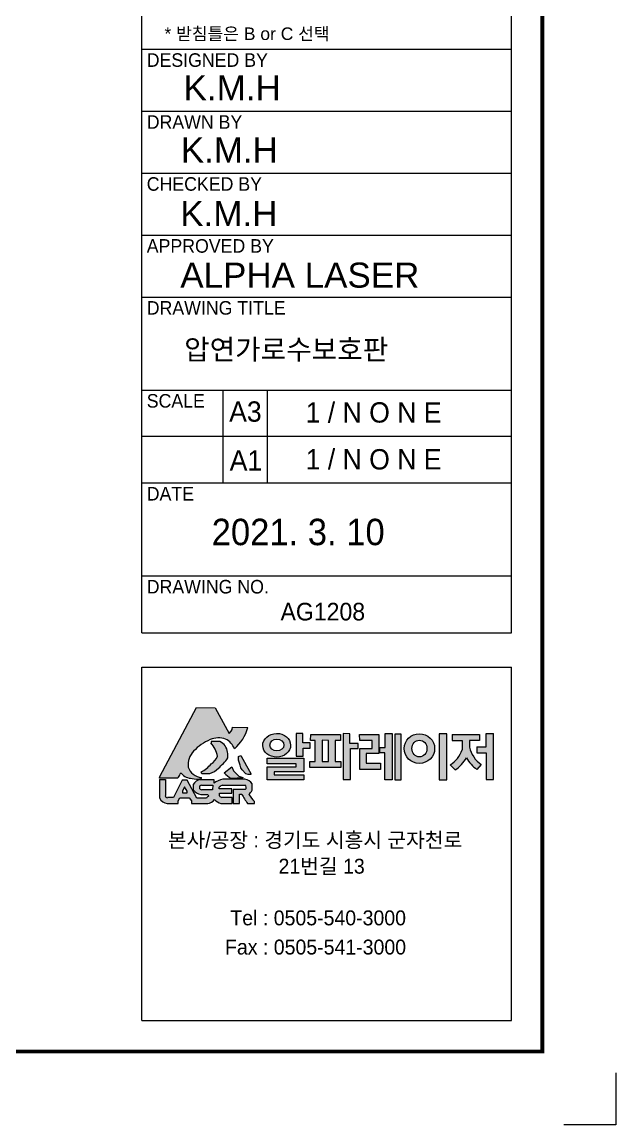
# Model space of a CAD drawing. Header units: millimetres. Extents: x 19476 to 24909, y -18022 to -14180.
# Drawn here: x 23865 to 24909, y -18022 to -16084 of the extents above; entities that cross this region are included whole.
import ezdxf

# ---------------------------------------------------------------- set-up
doc = ezdxf.new("R2010")
doc.units = ezdxf.units.MM
doc.layers.add('LAYOUT', color=7, linetype='Continuous')
doc.styles.add('H', font='')
doc.styles.get("Standard").update_dxf_attribs({"font": 'arial.ttf'})
doc.styles.get('H').set_extended_font_data('Dotum')

msp = doc.modelspace()

# ---------------------------------------------------------------- hatches: boundary and pattern name
h = msp.add_hatch(color=256)
h.dxf.hatch_style = 1
h.set_gradient(color1=(255, 0, 0), color2=(255, 159, 127), tint=1)
h.paths.add_polyline_path([(24107.1, -17409.9), (24106.9, -17412.6), (24138.5, -17412.6, 0.214284), (24143, -17405.3, -0.655828), (24145.2, -17404.7, 0.18567), (24163.9, -17413.2, 0.148851), (24180.1, -17413.3, 0.404174), (24180.6, -17411.5, -0.316733), (24157.3, -17393.2, -0.221534), (24166.7, -17365.2, -0.105066), (24195.8, -17344.9, -0.185229), (24223, -17344, -0.196064), (24238.3, -17361, 0.141597), (24262.1, -17323.6), (24235.1, -17323.3), (24234.5, -17327), (24232.5, -17330.3), (24229.3, -17334.5), (24204.7, -17289), (24171.9, -17288.7)])
h.paths.add_polyline_path([(24197.7, -17387.7, -0.08303), (24179.6, -17402, 0.230034), (24181.4, -17404.7, 0.021204), (24194.9, -17404.5, 0.137848), (24210.3, -17395.3, 0.057638), (24226.7, -17377.2, 0.060436), (24226.6, -17366.8, 0.2375), (24213.1, -17348.4), (24197.3, -17348.4), (24197.3, -17350.7, -0.121183), (24208.8, -17374.1, -0.135167)], flags=17)
h.paths.add_polyline_path([(24236.8, -17399.7), (24234.1, -17392.6), (24220.5, -17403.6, 0.044378), (24232.5, -17413.2), (24253.1, -17412.4), (24253.1, -17411.5), (24245.9, -17409.2)], flags=17)
h.paths.add_polyline_path([(24249.7, -17394.5), (24251.9, -17398), (24258.6, -17404.9), (24262.6, -17406.5), (24267.2, -17406.5), (24267.2, -17404.8), (24259.9, -17391.1), (24249.8, -17372.6), (24245.5, -17374.9), (24245.5, -17381.3), (24248.6, -17389.9)])
h.paths.add_polyline_path([(24121.1, -17447, -0.419155), (24117, -17443.2), (24117, -17415.2), (24106.9, -17415.2), (24106.9, -17447.5, 0.254457), (24120.3, -17457.5), (24139.8, -17457.5), (24139.8, -17452.4), (24142.7, -17447.2), (24159, -17447.2), (24162.7, -17452.3), (24162.7, -17457.5), (24191.5, -17457.5, 0.190479), (24203.2, -17450.5, 0.147735), (24214.8, -17457), (24234.4, -17457), (24234.4, -17447), (24216.4, -17447, -0.052449), (24212, -17443.9), (24212, -17439.2), (24234.1, -17439.2), (24234.1, -17431.7), (24211.9, -17431.7), (24211.9, -17428.3, -0.044761), (24217.7, -17424.9), (24256.5, -17424.9, -0.648836), (24257.3, -17432.4), (24236.2, -17432.4), (24236.2, -17457.3), (24247.5, -17457.3), (24247.5, -17441.1), (24251.4, -17441.1, 0.01692), (24261.5, -17457.2), (24273.5, -17457.2), (24273.5, -17453.9, -0.024318), (24263.9, -17441.4, 0.064908), (24269.4, -17434.1), (24269.4, -17422.8, 0.229002), (24256.9, -17414.7), (24217.8, -17414.7, 0.127003), (24202.6, -17421.7), (24202.6, -17415.4), (24178.1, -17415.4, 0.22689), (24166, -17424), (24166, -17433.3, 0.193483), (24179.2, -17441.6), (24191.1, -17441.6, 0.030046), (24193.4, -17444, 0.136716), (24189.4, -17447.7), (24172.4, -17447.7), (24155.6, -17416), (24146.6, -17416), (24131.3, -17447)])
h.paths.add_polyline_path([(24147, -17438.5), (24147, -17435.3), (24150.8, -17427.8), (24155.4, -17435.7), (24155.4, -17438.5)], flags=16)
h.paths.add_polyline_path([(24180.3, -17424.8), (24200.7, -17424.8), (24199.9, -17433.1), (24181.1, -17433.1, -0.924958)], flags=16)
edge = h.paths.add_edge_path()
edge.add_ellipse((24312.7, -17354.9), major_axis=(-24.5, -0.3), ratio=0.850598, start_angle=0, end_angle=360)
edge = h.paths.add_edge_path(flags=16)
edge.add_ellipse((24313.1, -17354.5), major_axis=(-12.4, 0), ratio=0.843368, start_angle=0, end_angle=360)
h.paths.add_polyline_path([(24360.5, -17377.7), (24296.2, -17377.7), (24295.8, -17387.6), (24346.9, -17387.6), (24346.9, -17392.7), (24296, -17392.7), (24296, -17415.8), (24360.3, -17415.8), (24360.3, -17406.7), (24308.4, -17406.7), (24308.4, -17401.8), (24360.5, -17401.8)])
h.paths.add_polyline_path([(24346.7, -17373.9), (24359.3, -17373.9), (24359.3, -17360.2), (24371.6, -17360.2), (24371.6, -17350.8), (24358.4, -17350.8), (24358.4, -17334.1), (24346.7, -17334.3)])
h.paths.add_polyline_path([(24380.4, -17346.7), (24380.4, -17383.2), (24371.1, -17383.2), (24371.1, -17394), (24425.3, -17394), (24425.3, -17383.3), (24415.6, -17383.3), (24415.6, -17346.6), (24425, -17346.6), (24425, -17335.9), (24373, -17335.9), (24372.4, -17346.7)])
h.paths.add_polyline_path([(24392.5, -17346), (24404.1, -17346.3), (24404.1, -17383.3), (24392.5, -17383.3)], flags=16)
h.paths.add_polyline_path([(24441.4, -17351.7), (24441.4, -17334.9), (24429.8, -17334.3), (24429.8, -17415.3), (24442.3, -17415.3), (24442.3, -17360.6), (24456.1, -17360.6), (24456.1, -17351.7)])
h.paths.add_polyline_path([(24470.1, -17369.3), (24492.3, -17369.3), (24492.3, -17335.8), (24458.5, -17335.8), (24458.6, -17346.6), (24480.4, -17346.6), (24480.4, -17360.8), (24459.1, -17360.8), (24459.1, -17397.6), (24495.5, -17397.6), (24495.5, -17386.3), (24470.1, -17386.3)])
h.paths.add_polyline_path([(24503.1, -17415.4), (24515.5, -17415.4), (24515.5, -17334.5), (24503.2, -17334.5), (24503.2, -17358.9), (24494.1, -17358.9), (24494, -17368.3), (24503.1, -17368.3)])
h.paths.add_polyline_path([(24520.2, -17415.5), (24531.4, -17415.5), (24531.4, -17335.1), (24520.2, -17335.1)])
edge = h.paths.add_edge_path()
edge.add_ellipse((24563.6, -17360.7), major_axis=(-26.8, 0), ratio=0.974401, start_angle=0, end_angle=360)
edge = h.paths.add_edge_path(flags=16)
edge.add_ellipse((24563.7, -17360.7), major_axis=(0, -14.7), ratio=0.89757, start_angle=0, end_angle=360)
h.paths.add_polyline_path([(24598.5, -17415.8), (24611.9, -17415.8), (24611.9, -17334.6), (24598.5, -17334.7)])
h.paths.add_polyline_path([(24646.4, -17377, 0.121385), (24664.8, -17397.5), (24672.4, -17388.5, -0.196928), (24651.7, -17358.2), (24651.7, -17346.7), (24669, -17346.7), (24669, -17335.8), (24621.3, -17335.8), (24621.3, -17346.5), (24638.7, -17346.5), (24638.7, -17362.8, -0.181097), (24617.6, -17389.5), (24626.3, -17398.3, 0.109226)])
h.paths.add_polyline_path([(24694, -17334.4), (24681.2, -17334.4), (24681.2, -17357.4), (24664.4, -17357.4), (24664.4, -17368), (24681, -17368), (24681, -17415.1), (24694, -17415.1)])

# ---------------------------------------------------------------- linework, layer by layer
at = {"color": 0, "lineweight": 20}
for p, q in [((24075.6, -17157), (24075.6, -14933.7)), ((24075.6, -17838.5), (24075.6, -17217.8))]:
    msp.add_line(p, q, dxfattribs=at)
for p, q in [((24725.3, -17157), (24725.3, -14933.7)), ((24075.6, -16131.6), (24725.3, -16131.6)), ((24075.6, -16240.5), (24725.3, -16240.5)), ((24075.6, -16349.4), (24725.3, -16349.4)), ((24075.6, -16458.3), (24725.3, -16458.3)), ((24075.6, -16567.2), (24725.3, -16567.2)), ((24075.6, -16730.5), (24725.3, -16730.5)), ((24218, -16730.5), (24218, -16893.9)), ((24296.1, -16730.5), (24296.1, -16893.9)), ((24725.3, -16812.2), (24075.6, -16812.2)), ((24075.6, -16893.9), (24725.3, -16893.9)), ((24075.6, -17057.2), (24725.3, -17057.2)), ((24075.6, -17157), (24725.3, -17157)), ((24075.6, -17217.8), (24725.3, -17217.8)), ((24725.3, -17838.5), (24725.3, -17217.8)), ((24107.1, -17409.9), (24171.9, -17288.7)), ((24171.9, -17288.7), (24204.7, -17289)), ((24204.7, -17289), (24229.3, -17334.5)), ((24229.3, -17334.5), (24232.5, -17330.3)), ((24232.5, -17330.3), (24234.5, -17327)), ((24234.5, -17327), (24235.1, -17323.3)), ((24235.1, -17323.3), (24262.1, -17323.6)), ((24213.1, -17348.4), (24197.3, -17348.4)), ((24197.3, -17348.4), (24197.3, -17350.7)), ((24358.4, -17334.1), (24346.7, -17334.3)), ((24346.7, -17334.3), (24346.7, -17373.9)), ((24358.4, -17350.8), (24358.4, -17334.1)), ((24372.4, -17346.7), (24373, -17335.9)), ((24380.4, -17346.7), (24372.4, -17346.7)), ((24373, -17335.9), (24425, -17335.9)), ((24380.4, -17383.2), (24380.4, -17346.7)), ((24392.5, -17346), (24392.5, -17383.3)), ((24404.1, -17346.3), (24392.5, -17346)), ((24404.1, -17383.3), (24404.1, -17346.3)), ((24425, -17346.6), (24415.6, -17346.6)), ((24415.6, -17346.6), (24415.6, -17383.3)), ((24425, -17335.9), (24425, -17346.6)), ((24429.8, -17334.3), (24429.8, -17415.3)), ((24441.4, -17334.9), (24429.8, -17334.3)), ((24441.4, -17351.7), (24441.4, -17334.9)), ((24458.5, -17335.8), (24492.3, -17335.8)), ((24458.6, -17346.6), (24458.5, -17335.8)), ((24480.4, -17346.6), (24458.6, -17346.6)), ((24480.4, -17360.8), (24480.4, -17346.6)), ((24492.3, -17335.8), (24492.3, -17369.3)), ((24503.2, -17358.9), (24503.2, -17334.5)), ((24503.2, -17334.5), (24515.5, -17334.5)), ((24515.5, -17334.5), (24515.5, -17415.4)), ((24520.2, -17335.1), (24520.2, -17415.5)), ((24531.4, -17335.1), (24520.2, -17335.1)), ((24531.4, -17415.5), (24531.4, -17335.1)), ((24611.9, -17334.6), (24598.5, -17334.7)), ((24598.5, -17334.7), (24598.5, -17415.8)), ((24611.9, -17415.8), (24611.9, -17334.6)), ((24621.3, -17335.8), (24669, -17335.8)), ((24621.3, -17335.8), (24621.3, -17346.5)), ((24621.3, -17346.5), (24638.7, -17346.5)), ((24638.7, -17346.5), (24638.7, -17362.8)), ((24669, -17346.7), (24651.7, -17346.7)), ((24651.7, -17346.7), (24651.7, -17358.2)), ((24669, -17335.8), (24669, -17346.7)), ((24681.2, -17357.4), (24681.2, -17334.4)), ((24681.2, -17334.4), (24694, -17334.4)), ((24694, -17415.1), (24694, -17334.4)), ((24371.6, -17350.8), (24358.4, -17350.8)), ((24359.3, -17373.9), (24359.3, -17360.2)), ((24359.3, -17360.2), (24371.6, -17360.2)), ((24371.6, -17360.2), (24371.6, -17350.8)), ((24456.1, -17351.7), (24441.4, -17351.7)), ((24442.3, -17415.3), (24442.3, -17360.6)), ((24442.3, -17360.6), (24456.1, -17360.6)), ((24456.1, -17360.6), (24456.1, -17351.7)), ((24459.1, -17397.6), (24459.1, -17360.8)), ((24459.1, -17360.8), (24480.4, -17360.8)), ((24492.3, -17369.3), (24470.1, -17369.3)), ((24470.1, -17369.3), (24470.1, -17386.3)), ((24494, -17368.3), (24494.1, -17358.9)), ((24503.1, -17368.3), (24494, -17368.3)), ((24494.1, -17358.9), (24503.2, -17358.9)), ((24503.1, -17415.4), (24503.1, -17368.3)), ((24664.4, -17357.4), (24664.4, -17368)), ((24664.4, -17357.4), (24681.2, -17357.4)), ((24664.4, -17368), (24681, -17368)), ((24681, -17368), (24681, -17415.1)), ((24245.5, -17374.9), (24249.8, -17372.6)), ((24245.5, -17381.3), (24245.5, -17374.9)), ((24248.6, -17389.9), (24245.5, -17381.3)), ((24249.9, -17372.7), (24259.9, -17391.1)), ((24295.8, -17387.6), (24296.2, -17377.7)), ((24346.9, -17387.6), (24295.8, -17387.6)), ((24296.2, -17377.7), (24360.5, -17377.7)), ((24346.7, -17373.9), (24359.3, -17373.9)), ((24346.9, -17392.7), (24346.9, -17387.6)), ((24360.5, -17377.7), (24360.5, -17401.8)), ((24371.1, -17394), (24371.1, -17383.2)), ((24371.1, -17383.2), (24380.4, -17383.2)), ((24392.5, -17383.3), (24404.1, -17383.3)), ((24415.6, -17383.3), (24425.3, -17383.3)), ((24425.3, -17383.3), (24425.3, -17394)), ((24470.1, -17386.3), (24495.5, -17386.3)), ((24495.5, -17386.3), (24495.5, -17397.6)), ((24672.4, -17388.5), (24664.8, -17397.5)), ((24220.5, -17403.6), (24234.1, -17392.6)), ((24234.1, -17392.6), (24236.8, -17399.7)), ((24236.8, -17399.7), (24245.9, -17409.2)), ((24249.7, -17394.5), (24248.6, -17389.9)), ((24251.9, -17398), (24249.7, -17394.5)), ((24258.6, -17404.9), (24251.9, -17398)), ((24262.6, -17406.5), (24258.6, -17404.9)), ((24259.9, -17391.1), (24267.2, -17404.8)), ((24267.2, -17406.5), (24262.6, -17406.5)), ((24267.2, -17404.8), (24267.2, -17406.5)), ((24296, -17415.8), (24296, -17392.7)), ((24296, -17392.7), (24346.9, -17392.7)), ((24360.5, -17401.8), (24308.4, -17401.8)), ((24308.4, -17401.8), (24308.4, -17406.7)), ((24308.4, -17406.7), (24360.3, -17406.7)), ((24360.3, -17406.7), (24360.3, -17415.8)), ((24425.3, -17394), (24371.1, -17394)), ((24495.5, -17397.6), (24459.1, -17397.6)), ((24617.6, -17389.5), (24626.3, -17398.3)), ((24106.9, -17412.6), (24107.1, -17409.9)), ((24138.5, -17412.6), (24106.9, -17412.6)), ((24106.9, -17415.2), (24117, -17415.2)), ((24106.9, -17415.2), (24106.9, -17447.5)), ((24117, -17415.2), (24117, -17443.2)), ((24146.6, -17416), (24131.3, -17447)), ((24155.6, -17416), (24146.6, -17416)), ((24150.8, -17427.8), (24147, -17435.3)), ((24155.4, -17435.7), (24150.8, -17427.8)), ((24172.4, -17447.7), (24155.6, -17416)), ((24166, -17424), (24166, -17433.3)), ((24202.6, -17415.4), (24178.1, -17415.4)), ((24180.3, -17424.8), (24200.7, -17424.8)), ((24200.7, -17424.8), (24199.9, -17433.1)), ((24202.6, -17421.7), (24202.6, -17415.4)), ((24217.7, -17424.9), (24256.5, -17424.9)), ((24256.9, -17414.7), (24217.8, -17414.7)), ((24253.1, -17412.4), (24232.5, -17413.2)), ((24245.9, -17409.2), (24253.1, -17411.5)), ((24253.1, -17411.5), (24253.1, -17412.4)), ((24269.4, -17434.1), (24269.4, -17422.8)), ((24360.3, -17415.8), (24296, -17415.8)), ((24429.8, -17415.3), (24442.3, -17415.3)), ((24515.5, -17415.4), (24503.1, -17415.4)), ((24520.2, -17415.5), (24531.4, -17415.5)), ((24598.5, -17415.8), (24611.9, -17415.8)), ((24681, -17415.1), (24694, -17415.1)), ((24131.3, -17447), (24120.7, -17447)), ((24139.8, -17452.4), (24142.7, -17447.2)), ((24142.7, -17447.2), (24159, -17447.2)), ((24147, -17435.3), (24147, -17438.5)), ((24147, -17438.5), (24155.4, -17438.5)), ((24155.4, -17438.5), (24155.4, -17435.7)), ((24159, -17447.2), (24162.7, -17452.3)), ((24179.2, -17441.6), (24191.1, -17441.6)), ((24199.9, -17433.1), (24180.9, -17433.1)), ((24211.9, -17431.7), (24211.9, -17428.3)), ((24234.1, -17431.7), (24211.9, -17431.7)), ((24212, -17443.9), (24212, -17439.2)), ((24212, -17439.2), (24234.1, -17439.2)), ((24234.4, -17447), (24216.4, -17447)), ((24234.1, -17439.2), (24234.1, -17431.7)), ((24234.4, -17457), (24234.4, -17447)), ((24257.3, -17432.4), (24236.2, -17432.4)), ((24236.2, -17432.4), (24236.2, -17457.3)), ((24247.5, -17457.3), (24247.5, -17441.1)), ((24247.5, -17441.1), (24251.4, -17441.1)), ((24120.3, -17457.5), (24139.8, -17457.5)), ((24139.8, -17457.5), (24139.8, -17452.4)), ((24162.7, -17452.3), (24162.7, -17457.5)), ((24162.7, -17457.5), (24191.5, -17457.5)), ((24189.4, -17447.7), (24172.4, -17447.7)), ((24214.8, -17457), (24234.4, -17457)), ((24236.2, -17457.3), (24247.5, -17457.3)), ((24261.5, -17457.2), (24273.5, -17457.2)), ((24273.5, -17457.2), (24273.5, -17453.9)), ((24075.6, -17838.5), (24725.3, -17838.5)), ((24909.1, -17930.8), (24909.1, -18022.3)), ((24909.1, -18022.3), (24817.6, -18022.3))]:
    msp.add_line(p, q)
for centre, radius, start, end in [((24185.5, -17301.2), 79.9, 311.4509, 343.6881), ((24229, -17423.6), 85.3, 112.8742, 136.8648), ((24210.6, -17379.9), 37.9, 70.8979, 112.8751), ((24201.6, -17371), 25.3, 9.6034, 63.0444), ((24209.8, -17371.4), 30.4, 19.9375, 64.3092), ((24192, -17389.3), 34.9, 136.3749, 186.3397), ((24166.7, -17365.2), 1.275566319236532e-12, 159.4993, 330.6422), ((24155.4, -17385.8), 54.6, 12.3605, 39.9987), ((24183.5, -17372.7), 43.4, 354.0601, 7.8943), ((24592.5, -17348), 48.4, 301.1839, 342.2433), ((24699, -17348.1), 48.4, 192.0664, 236.6287), ((24145.9, -17340.6), 70, 298.744, 317.7294), ((24178.6, -17360.7), 33.1, 305.2379, 336.0294), ((24140.4, -17315), 106.5, 311.0403, 324.2354), ((24588.2, -17342.1), 67.9, 304.1443, 329.0781), ((24697.1, -17350), 57.4, 208.0421, 235.7261), ((24132.7, -17403.9), 10.4, 303.6229, 352.0073), ((24144.2, -17405.5), 1.23, 38.9695, 171.9523), ((24165.6, -17384.6), 28.7, 224.5251, 266.5984), ((24145.2, -17404.7), 9.754330676514655e-13, 41.2759, 185.3558), ((24181.9, -17385.8), 25.7, 196.6209, 266.9197), ((24183.2, -17401.4), 3.73, 188.8476, 240.6661), ((24186.4, -17245.8), 159, 268.191, 273.05), ((24186.2, -17372.5), 33.1, 285.2841, 316.6787), ((24280.5, -17341), 86.7, 226.2191, 236.3831), ((24172.1, -17386.7), 27.8, 252.9152, 285.3632), ((24181.1, -17432.4), 17.3, 99.81, 150.9436), ((24181, -17429), 4.18, 99.6386, 269.2912), ((24179.4, -17412.2), 1.32, 270.9412, 29.2318), ((24223.7, -17447.7), 33.5, 100.1161, 129.0681), ((24234, -17458.9), 37.8, 115.6034, 125.855), ((24255.2, -17428.8), 4.14, 300.2822, 72.1901), ((24254.8, -17431.7), 17.1, 31.1703, 82.764), ((24120.9, -17443.1), 3.95, 182.0619, 266.9731), ((24182.9, -17420.9), 21, 216.163, 259.9649), ((24198, -17453), 10.1, 117.1825, 148.3224), ((24212.6, -17423.8), 27.9, 219.5763, 226.4602), ((24229.1, -17424.5), 25.9, 228.6667, 240.6761), ((24493.6, -17300.4), 280.1, 210.1657, 214.0431), ((24238.6, -17416.4), 35.5, 315.4182, 330.2733), ((24397.7, -17348.4), 163, 214.799, 220.3711), ((24122.8, -17440.1), 17.5, 204.7787, 261.884), ((24188.5, -17439.1), 18.6, 279.1517, 322.2895), ((24219.7, -17434.5), 23, 224.0335, 257.6487)]:
    msp.add_arc(centre, radius, start, end)
for centre, major_axis, ratio in [((24312.7, -17354.9), (-24.5, -0.3), 0.850598), ((24313.1, -17354.5), (-12.4, 0), 0.843368), ((24563.6, -17360.7), (-26.8, 0), 0.974401), ((24563.7, -17360.7), (0, -14.7), 0.89757)]:
    msp.add_ellipse(centre, major_axis=major_axis, ratio=ratio)
at = {"layer": 'LAYOUT'}
for p, q in [((24779.7, -17892.9), (24779.7, -17310.8)), ((23292.1, -17892.9), (24779.7, -17892.9))]:
    msp.add_line(p, q, dxfattribs=at)
at = {"layer": 'LAYOUT', "const_width": 6.47}
msp.add_lwpolyline([(19605.3, -17892.9), (24779.7, -17892.9), (24779.7, -14309.6), (19605.3, -14309.6)], close=True, dxfattribs=at)

# ---------------------------------------------------------------- texts
for s, height, p in [('  * 받침틀은 B or C 선택', 22, (24098.4, -16115.2)), ('K.M.H', 44, (24149.1, -16221.3)), ('K.M.H', 44, (24144.1, -16330.6)), ('K.M.H', 44, (24143.3, -16442.4)), ('ALPHA LASER', 44, (24143.3, -16550.5))]:
    msp.add_text(s, height=height).set_placement(p)
at = {"style": 'H'}
for s, height, p in [('DESIGNED BY', 23.822, (24084.3, -16162.4)), ('DRAWN BY', 23.82, (24084.3, -16271.3)), ('CHECKED BY', 23.82, (24084.3, -16380.2)), ('APPROVED BY', 23.822, (24084.3, -16489.1)), ('DRAWING TITLE', 23.822, (24084.3, -16598)), ('압연가로수보호판', 35.73, (24150.1, -16677.1)), ('SCALE', 23.82, (24084.3, -16761.4)), ('A3', 35.73, (24229.2, -16786.2)), ('1 / N O N E', 35.733, (24363.6, -16787.7)), ('A1', 35.73, (24230.1, -16872)), ('1 / N O N E', 35.733, (24363.6, -16870.1)), ('DATE', 23.82, (24084.3, -16924.7)), ('2021. 3. 10', 46.453, (24198.5, -17003.2)), ('DRAWING NO.', 23.822, (24084.3, -17088.1)), ('AG1208', 30.97, (24319.5, -17135.5)), ('본사/공장 : 경기도 시흥시 군자천로', 26.204, (24121.4, -17534.6)), ('21번길 13', 26.2, (24316, -17580.6)), ('Tel : 0505-540-3000', 26.204, (24231.3, -17671.4)), ('Fax : 0505-541-3000', 26.204, (24221.9, -17722.7))]:
    msp.add_text(s, height=height, dxfattribs=at).set_placement(p)

doc.saveas('drawing.dxf')
